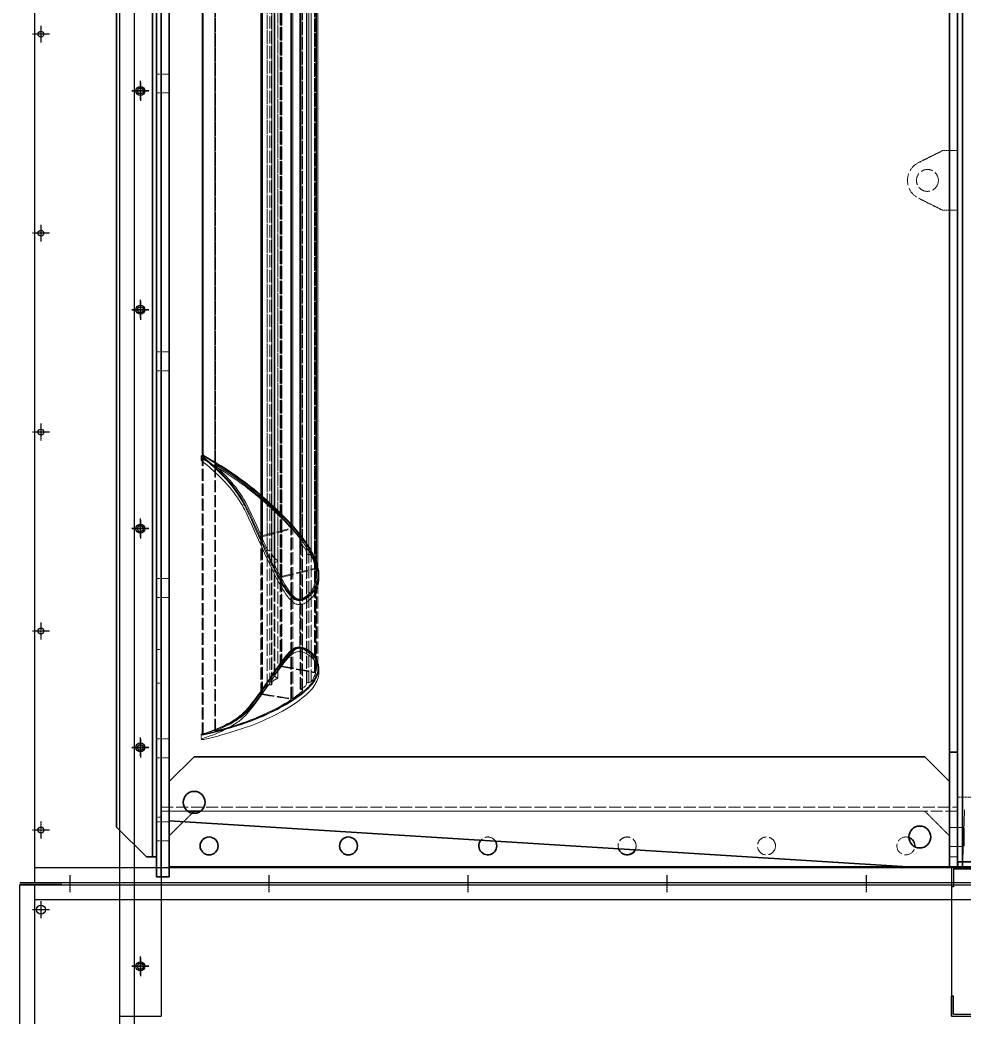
# Model space of a CAD drawing. Header units: millimetres. Extents: x 1723 to 33835, y 1764 to 24472.
# Drawn here: x 13113 to 14061, y 9939 to 10941 of the extents above; entities that cross this region are included whole.
import ezdxf

# ---------------------------------------------------------------- set-up
doc = ezdxf.new("R2010")
doc.units = ezdxf.units.MM
doc.linetypes.add('CENTER', pattern=[2, 1.25, -0.25, 0.25, -0.25])
doc.linetypes.add('DASHED', pattern=[15, 12, -3])
doc.layers.add('center', color=1, linetype='CENTER')

# ---------------------------------------------------------------- blocks, each defined once
blk = doc.blocks.new('A$C246C749F')
for p, q in [((0, 150), (0, 0)), ((0, 150), (150, 150)), ((0, 150), (0, 130)), ((2, 148), (148, 148)), ((2, 148), (2, 130)), ((148, 148), (148, 2)), ((150, 150), (150, 0)), ((2, 130), (0, 130)), ((2, 20), (0, 20)), ((0, 0), (0, 20)), ((2, 2), (2, 20)), ((0, 0), (150, 0)), ((2, 2), (148, 2))]:
    blk.add_line(p, q)
for centre in [(30, 120), (120, 120), (30, 30), (120, 30)]:
    blk.add_circle(centre, 3)
at = {"layer": 'center'}
for p, q in [((30, 128.5), (30, 111.5)), ((120, 128.5), (120, 111.5)), ((38.5, 120), (21.5, 120)), ((128.5, 120), (111.5, 120)), ((30, 38.5), (30, 21.5)), ((120, 38.5), (120, 21.5)), ((38.5, 30), (21.5, 30)), ((128.5, 30), (111.5, 30))]:
    blk.add_line(p, q, dxfattribs=at)
blk = doc.blocks.new('A$C637D7238')
at = {"color": 7, "lineweight": 35}
for p, q in [((40, 0), (40, 2540)), ((45, 0), (45, 2540)), ((45, 0), (45, 2540)), ((53, 0), (53, 2540)), ((850, 2530), (850, 10)), ((0, 1268), (0, 50)), ((837, 1270), (837, 125.3)), ((845, 1270), (845, 125.3)), ((36, 1250), (36, 20)), ((40, 1250), (40, 20)), ((40, 228.5), (40, 1250)), ((812, 120.7), (78, 120.7)), ((795, 10), (53, 56.3)), ((795, 10), (53, 10))]:
    blk.add_line(p, q, dxfattribs=at)
at = {"color": 7, "linetype": 'DASHED', "lineweight": 13}
for p, q in [((850, 2530), (850, 10)), ((40, 60.1), (40, 2479.8)), ((45, 66), (45, 2474)), ((45, 66), (45, 2474)), ((45, 70), (45, 2470)), ((845, 66), (845, 2474)), ((845, 2414.7), (845, 125.3)), ((53, 95.7), (53, 1270)), ((837, 1270), (837, 95.7)), ((86.2, 422.8), (86.2, 1235.1)), ((86.3, 422.6), (86.3, 1234.9)), ((87, 423.1), (87, 1235.3)), ((98.6, 414.1), (98.6, 1227.7)), ((98.7, 413.9), (98.7, 1227.5)), ((99.4, 414.4), (99.4, 1227.9)), ((145, 343.3), (145, 1163)), ((175, 350.4), (175, 1169.9)), ((175.5, 351.3), (175.5, 1170.7)), ((175.6, 351), (175.6, 1170.4)), ((175.9, 349.7), (175.9, 1169.2)), ((177.1, 349.4), (177.1, 1168.9)), ((145.9, 341.3), (145.9, 1161.1)), ((145.9, 341.2), (145.9, 1161)), ((146.4, 342.9), (146.4, 1162.6)), ((146.5, 341.9), (146.5, 1161.7)), ((184.2, 229.8), (184.2, 1162.5)), ((184.6, 334.1), (184.6, 1154)), ((184.7, 334.3), (184.7, 1154.2)), ((184.7, 333.9), (184.7, 1153.8)), ((186.3, 335.5), (186.3, 1155.4)), ((186.7, 337.4), (186.7, 1157.3)), ((187, 336.6), (187, 1156.5)), ((151.5, 329), (151.5, 1149)), ((153.9, 327.7), (153.9, 1147.7)), ((155.6, 327.5), (155.6, 1147.5)), ((155.9, 325.9), (155.9, 1145.9)), ((156, 327.2), (156, 1147.2)), ((156, 327.2), (156, 1147.2)), ((164.5, 211), (164.5, 1145.7)), ((165.5, 212.4), (165.5, 1147.1)), ((165.5, 212.3), (165.5, 1146.9)), ((165.8, 211.2), (165.8, 1146)), ((166.1, 211.9), (166.1, 1146.6)), ((190.8, 324.6), (190.8, 1144.6)), ((190.8, 324.5), (190.8, 1144.5)), ((190.9, 325.9), (190.9, 1145.9)), ((191.2, 324.2), (191.2, 1144.2)), ((193.3, 324), (193.3, 1144)), ((195.7, 322.8), (195.7, 1142.8)), ((200.8, 209.6), (200.8, 1144.4)), ((202.3, 209.6), (202.3, 1144.4)), ((158.4, 202.1), (158.4, 1137.3)), ((158.4, 314.3), (158.4, 1134.2)), ((158.6, 202.4), (158.6, 1137.6)), ((158.6, 313.8), (158.6, 1133.7)), ((159.1, 201.3), (159.1, 1136.6)), ((159.1, 315.4), (159.1, 1135.3)), ((162.1, 318), (162.1, 1137.9)), ((162.1, 317.6), (162.1, 1137.5)), ((162.1, 199.7), (162.1, 1135.1)), ((162.1, 199.5), (162.1, 1134.8)), ((162.2, 317.8), (162.2, 1137.7)), ((162.2, 199.6), (162.2, 1134.9)), ((199, 205.9), (199, 1140.9)), ((199.4, 205.1), (199.4, 1140.2)), ((200, 204.7), (200, 1139.9)), ((200, 204.7), (200, 1139.8)), ((200.4, 206.2), (200.4, 1141.3)), ((151.5, 192), (151.5, 1127.4)), ((153.9, 192.9), (153.9, 1128.3)), ((155.6, 193), (155.6, 1128.4)), ((155.9, 194.1), (155.9, 1129.5)), ((156, 193.2), (156, 1128.6)), ((156, 193.2), (156, 1128.6)), ((184.6, 188.7), (184.6, 1124)), ((184.7, 188.8), (184.7, 1124.2)), ((184.7, 188.6), (184.7, 1123.9)), ((186.3, 187.8), (186.3, 1123.1)), ((190.8, 195), (190.8, 1130.4)), ((190.8, 195), (190.8, 1130.4)), ((190.9, 194.1), (190.9, 1129.5)), ((191.2, 195.2), (191.2, 1130.6)), ((193.3, 195.3), (193.3, 1130.7)), ((195.7, 196.2), (195.7, 1131.6)), ((199, 309.1), (199, 1128.8)), ((199.4, 310.1), (199.4, 1129.9)), ((200, 310.7), (200, 1130.5)), ((200, 310.6), (200, 1130.4)), ((200.4, 308.6), (200.4, 1128.3)), ((200.8, 304.1), (200.8, 1123.6)), ((202.3, 304.1), (202.3, 1123.6)), ((145, 182.9), (145, 1118)), ((145.9, 184.2), (145.9, 1119.4)), ((145.9, 184.1), (145.9, 1119.3)), ((146.4, 183.2), (146.4, 1118.3)), ((146.5, 183.8), (146.5, 1118.9)), ((164.5, 302.2), (164.5, 1121.7)), ((165.5, 300.5), (165.5, 1119.8)), ((165.5, 300.3), (165.5, 1119.7)), ((165.8, 301.9), (165.8, 1121.3)), ((166.1, 301), (166.1, 1120.4)), ((175, 178.6), (175, 1113.4)), ((175.5, 178.1), (175.5, 1112.8)), ((175.6, 178.3), (175.6, 1113)), ((175.9, 179.1), (175.9, 1113.9)), ((177.1, 179.2), (177.1, 1114)), ((186.7, 186.6), (186.7, 1121.8)), ((187, 187), (187, 1122.3)), ((184.2, 279), (184.2, 1096.7)), ((98.6, 146.6), (98.6, 1074.6)), ((98.7, 146.7), (98.7, 1074.8)), ((99.4, 146.5), (99.4, 1074.5)), ((86.2, 143.1), (86.2, 1069.7)), ((86.3, 143.2), (86.3, 1069.8)), ((87, 143), (87, 1069.5)), ((45, 70), (845, 70)), ((45, 70), (845, 70)), ((845, 66), (84.6, 66)), ((812, 66), (84.6, 66)), ((845, 66), (84.6, 66)), ((812, 66), (84.6, 66)), ((795, 10), (53, 10))]:
    blk.add_line(p, q, dxfattribs=at)
at = {"color": 7, "linetype": 'DASHED', "lineweight": 13, "ltscale": 0.008333}
for p, q in [((45, 806.9), (40, 806.9)), ((45, 806.9), (40, 806.9)), ((45, 787.9), (40, 787.9)), ((45, 787.9), (40, 787.9)), ((45, 527.7), (40, 527.7)), ((45, 527.7), (40, 527.7)), ((45, 508.7), (40, 508.7)), ((45, 508.7), (40, 508.7)), ((45, 299.7), (40, 299.7)), ((45, 299.7), (40, 299.7)), ((45, 280.7), (40, 280.7)), ((45, 280.7), (40, 280.7)), ((45, 228.5), (40, 228.5)), ((45, 194.5), (40, 194.5)), ((45, 138.5), (40, 138.5)), ((45, 138.5), (40, 138.5)), ((45, 119.5), (40, 119.5)), ((45, 119.5), (40, 119.5)), ((40, 60), (45, 60)), ((45, 55.1), (40, 55.1)), ((45, 55.1), (40, 55.1)), ((45, 36.1), (40, 36.1)), ((45, 36.1), (40, 36.1)), ((850, 10), (845, 10))]:
    blk.add_line(p, q, dxfattribs=at)
at = {"color": 7, "linetype": 'DASHED', "lineweight": 13, "ltscale": 0.013333}
for p, q in [((45, 806.9), (53, 806.9)), ((45, 806.9), (53, 806.9)), ((45, 787.9), (53, 787.9)), ((45, 787.9), (53, 787.9)), ((45, 527.7), (53, 527.7)), ((45, 527.7), (53, 527.7)), ((45, 508.7), (53, 508.7)), ((45, 508.7), (53, 508.7)), ((45, 299.7), (53, 299.7)), ((45, 299.7), (53, 299.7)), ((45, 280.7), (53, 280.7)), ((45, 280.7), (53, 280.7)), ((45, 138.5), (53, 138.5)), ((45, 138.5), (53, 138.5)), ((845, 125.3), (837, 125.3)), ((45, 119.5), (53, 119.5)), ((45, 119.5), (53, 119.5)), ((45, 66), (53, 66)), ((45, 66), (53, 66)), ((845, 66), (837, 66)), ((845, 66), (837, 66)), ((45, 55.1), (53, 55.1)), ((45, 55.1), (53, 55.1)), ((845, 49.5), (837, 49.5)), ((837, 49.5), (845, 49.5)), ((837, 49.5), (845, 49.5)), ((845, 49.5), (837, 49.5)), ((45, 36.1), (53, 36.1)), ((45, 36.1), (53, 36.1)), ((845, 30.5), (837, 30.5)), ((837, 30.5), (845, 30.5)), ((837, 30.5), (845, 30.5)), ((845, 30.5), (837, 30.5)), ((845, 20), (837, 20)), ((845, 10), (837, 10))]:
    blk.add_line(p, q, dxfattribs=at)
at = {"color": 7, "linetype": 'DASHED', "lineweight": 13, "ltscale": 0.045137}
for p, q in [((805.8, 717.9), (830, 730)), ((830, 670), (805.8, 682.1))]:
    blk.add_line(p, q, dxfattribs=at)
at = {"color": 7, "linetype": 'DASHED', "lineweight": 13, "ltscale": 0.025}
for p, q in [((845, 730), (830, 730)), ((845, 670), (830, 670))]:
    blk.add_line(p, q, dxfattribs=at)
at = {"color": 7, "linetype": 'DASHED', "lineweight": 13, "ltscale": 0.1}
blk.add_line((845, 670), (845, 730), dxfattribs=at)
at = {"color": 7, "linetype": 'DASHED', "lineweight": 13, "ltscale": 0.006754}
blk.add_line((85.1, 418.7), (85.1, 422.8), dxfattribs=at)
at = {"color": 7, "linetype": 'DASHED', "lineweight": 13, "ltscale": 0.003418}
blk.add_line((186.3, 335.5), (184.7, 334.3), dxfattribs=at)
at = {"color": 7, "linetype": 'DASHED', "lineweight": 13, "ltscale": 0.00289}
blk.add_line((153.9, 327.7), (155.6, 327.5), dxfattribs=at)
at = {"color": 7, "linetype": 'DASHED', "lineweight": 13, "ltscale": 6.25369e-05}
blk.add_line((156, 327.2), (156, 327.2), dxfattribs=at)
at = {"color": 7, "linetype": 'DASHED', "lineweight": 13, "ltscale": 6.23473e-05}
blk.add_line((190.8, 324.5), (190.8, 324.6), dxfattribs=at)
at = {"color": 7, "linetype": 'DASHED', "lineweight": 13, "ltscale": 0.003538}
blk.add_line((193.3, 324), (191.2, 324.2), dxfattribs=at)
at = {"color": 7, "linetype": 'DASHED', "lineweight": 13, "ltscale": 0.006232}
blk.add_line((159.1, 315.4), (162.1, 317.6), dxfattribs=at)
at = {"color": 7, "linetype": 'DASHED', "lineweight": 13, "ltscale": 0.006702}
blk.add_line((203.3, 300.1), (203.3, 304.1), dxfattribs=at)
at = {"color": 7, "lineweight": 35, "ltscale": 0.056755}
blk.add_line((40, 194.5), (40, 228.5), dxfattribs=at)
at = {"color": 7, "linetype": 'DASHED', "lineweight": 13, "ltscale": 0.007646}
blk.add_line((203.3, 205), (203.3, 209.6), dxfattribs=at)
at = {"color": 7, "lineweight": 35, "ltscale": 0.224141}
blk.add_line((40, 60), (40, 194.5), dxfattribs=at)
at = {"color": 7, "linetype": 'DASHED', "lineweight": 13, "ltscale": 0.002883}
blk.add_line((153.9, 192.9), (155.6, 193), dxfattribs=at)
at = {"color": 7, "linetype": 'DASHED', "lineweight": 13, "ltscale": 4.21127e-05}
blk.add_line((156, 193.2), (156, 193.2), dxfattribs=at)
at = {"color": 7, "linetype": 'DASHED', "lineweight": 13, "ltscale": 4.2301e-05}
blk.add_line((190.8, 195), (190.8, 195), dxfattribs=at)
at = {"color": 7, "linetype": 'DASHED', "lineweight": 13, "ltscale": 0.00353}
blk.add_line((193.3, 195.3), (191.2, 195.2), dxfattribs=at)
at = {"color": 7, "linetype": 'DASHED', "lineweight": 13, "ltscale": 0.003031}
blk.add_line((186.3, 187.8), (184.7, 188.6), dxfattribs=at)
at = {"color": 7, "linetype": 'DASHED', "lineweight": 13, "ltscale": 0.007705}
blk.add_line((85.1, 138.4), (85.1, 143.1), dxfattribs=at)
at = {"color": 7, "lineweight": 35, "ltscale": 0.058926}
for p, q in [((78, 120.7), (53, 95.7)), ((812, 120.7), (837, 95.7))]:
    blk.add_line(p, q, dxfattribs=at)
at = {"color": 7, "lineweight": 35, "ltscale": 0.192122}
for p, q in [((837, 10), (837, 125.3)), ((845, 125.3), (845, 10)), ((845, 10), (845, 125.3))]:
    blk.add_line(p, q, dxfattribs=at)
at = {"color": 7, "lineweight": 35, "ltscale": 0.013333}
for p, q in [((845, 125.3), (837, 125.3)), ((845, 10), (837, 10)), ((53, 0), (45, 0)), ((53, 0), (45, 0))]:
    blk.add_line(p, q, dxfattribs=at)
at = {"color": 7, "lineweight": 35, "ltscale": 0.065747}
blk.add_line((53, 56.3), (53, 95.7), dxfattribs=at)
at = {"color": 7, "lineweight": 35, "ltscale": 0.142898}
blk.add_line((837, 10), (837, 95.7), dxfattribs=at)
at = {"color": 7, "linetype": 'DASHED', "lineweight": 13, "ltscale": 0.116667}
blk.add_line((845, 80), (845, 10), dxfattribs=at)
at = {"color": 7, "linetype": 'DASHED', "lineweight": 13, "ltscale": 0.233333}
blk.add_line((845, 80), (985, 80), dxfattribs=at)
at = {"color": 7, "linetype": 'DASHED', "lineweight": 13, "ltscale": 0.006667}
blk.add_line((45, 66), (45, 70), dxfattribs=at)
at = {"color": 7, "linetype": 'DASHED', "lineweight": 13, "ltscale": 0.043934}
blk.add_line((71.4, 66), (45, 66), dxfattribs=at)
blk.add_line((71.4, 66), (45, 66), dxfattribs=at)
at = {"color": 7, "linetype": 'DASHED', "lineweight": 13, "ltscale": 0.11}
blk.add_line((45, 66), (45, 0), dxfattribs=at)
at = {"color": 7, "linetype": 'DASHED', "lineweight": 13, "ltscale": 0.020195}
blk.add_line((67.4, 55.4), (76, 64), dxfattribs=at)
blk.add_line((67.4, 55.4), (76, 64), dxfattribs=at)
at = {"color": 7, "lineweight": 35, "ltscale": 0.022133}
blk.add_line((84.6, 66), (71.4, 66), dxfattribs=at)
blk.add_line((84.6, 66), (71.4, 66), dxfattribs=at)
at = {"color": 7, "lineweight": 35, "ltscale": 0.004807}
blk.add_line((76, 64), (78, 66), dxfattribs=at)
blk.add_line((76, 64), (78, 66), dxfattribs=at)
at = {"color": 7, "lineweight": 35, "ltscale": 0.011067}
blk.add_line((84.6, 66), (78, 66), dxfattribs=at)
blk.add_line((84.6, 66), (78, 66), dxfattribs=at)
at = {"color": 7, "linetype": 'DASHED', "lineweight": 13, "ltscale": 0.058926}
blk.add_line((812, 66), (837, 41), dxfattribs=at)
blk.add_line((812, 66), (837, 41), dxfattribs=at)
at = {"color": 7, "linetype": 'DASHED', "lineweight": 13, "ltscale": 0.095349}
blk.add_line((852, 67.2), (850, 10), dxfattribs=at)
at = {"color": 7, "linetype": 'DASHED', "lineweight": 13, "ltscale": 0.093818}
blk.add_line((53, 0), (53, 56.3), dxfattribs=at)
at = {"color": 7, "lineweight": 35, "ltscale": 0.033924}
blk.add_line((53, 41), (67.4, 55.4), dxfattribs=at)
blk.add_line((53, 41), (67.4, 55.4), dxfattribs=at)
at = {"color": 7, "lineweight": 35, "ltscale": 0.070711}
blk.add_line((0, 50), (30, 20), dxfattribs=at)
at = {"color": 7, "linetype": 'DASHED', "lineweight": 13, "ltscale": 0.008224}
blk.add_line((53, 36.1), (53, 41), dxfattribs=at)
at = {"color": 7, "linetype": 'DASHED', "lineweight": 13, "ltscale": 0.051667}
blk.add_line((53, 41), (53, 10), dxfattribs=at)
at = {"color": 7, "linetype": 'DASHED', "lineweight": 13, "ltscale": 0.010079}
for p, q in [((851, 49.5), (845, 49.5)), ((845, 49.5), (851, 49.5)), ((851, 30.5), (845, 30.5)), ((845, 30.5), (851, 30.5))]:
    blk.add_line(p, q, dxfattribs=at)
at = {"color": 7, "linetype": 'DASHED', "lineweight": 13, "ltscale": 0.010632}
blk.add_line((851.4, 49.5), (845, 49.5), dxfattribs=at)
blk.add_line((851.4, 49.5), (845, 49.5), dxfattribs=at)
at = {"color": 7, "lineweight": 35, "ltscale": 0.043443}
blk.add_line((53, 10), (53, 36.1), dxfattribs=at)
at = {"color": 7, "linetype": 'DASHED', "lineweight": 13, "ltscale": 0.009526}
blk.add_line((850.7, 30.5), (845, 30.5), dxfattribs=at)
blk.add_line((850.7, 30.5), (845, 30.5), dxfattribs=at)
at = {"color": 7, "lineweight": 35, "ltscale": 0.01}
blk.add_line((30, 20), (36, 20), dxfattribs=at)
at = {"color": 7, "lineweight": 35, "ltscale": 0.006667}
blk.add_line((40, 20), (36, 20), dxfattribs=at)
at = {"color": 7, "lineweight": 35, "ltscale": 0.008333}
for p, q in [((845.2, 15), (845.2, 10)), ((845, 10), (850, 10)), ((40, 0), (45, 0))]:
    blk.add_line(p, q, dxfattribs=at)
at = {"color": 7, "lineweight": 35, "ltscale": 0.233333}
for p, q in [((985.2, 15), (845.2, 15)), ((845.2, 10), (985.2, 10))]:
    blk.add_line(p, q, dxfattribs=at)
at = {"color": 7, "lineweight": 35, "ltscale": 0.07}
blk.add_line((837, 10), (795, 10), dxfattribs=at)
at = {"color": 7, "linetype": 'DASHED', "lineweight": 13, "ltscale": 0.002746}
blk.add_line((850, 10), (851.6, 10), dxfattribs=at)
at = {"color": 7, "linetype": 'DASHED', "lineweight": 13}
for points in [[(87.6, 423.6), (87.3, 423.8), (87.1, 423.8), (86.7, 423.9), (86.4, 423.8), (86, 423.7), (85.6, 423.5), (85.3, 423.2), (85.1, 423), (85.1, 422.8)], [(85.1, 422.8), (85.1, 422.6), (85.2, 422.4), (85.3, 422.3), (85.6, 422.1)], [(85.6, 422.1), (88.2, 420.1), (89.5, 419), (93.1, 416), (95.2, 414.2), (97.2, 412.4), (99.5, 410.3), (102.4, 407.5), (105.2, 404.8), (108.2, 401.6), (111, 398.6), (113.5, 395.7), (115.2, 393.6), (116.9, 391.5), (118.4, 389.4), (120, 387.3), (121.8, 384.7), (123.5, 382.1), (125.1, 379.4), (126.4, 377.3), (127.6, 375), (128.8, 372.8), (130.1, 370.3), (131.3, 367.8), (132.7, 365), (135.6, 358.7), (139.1, 350.7), (142.6, 342.7), (145.5, 336.2), (148.8, 329.2), (153.6, 318.9), (154.9, 316.1), (156.9, 311.9), (157.9, 309.9), (159.7, 306.3), (161.4, 303), (162.1, 301.7), (165.1, 296.5), (166.5, 293.9), (167.3, 292.6), (168.6, 290.4), (170.2, 288.1), (171.3, 286.6), (172.4, 285.1), (173.3, 284), (174.2, 282.9), (175.3, 281.8), (176.4, 280.7), (177.1, 280.1), (177.9, 279.4), (178.4, 279.1), (178.8, 278.8), (179.4, 278.6), (180.1, 278.3), (180.8, 278.1), (181.5, 277.9), (182.2, 277.8), (182.9, 277.7), (183.6, 277.7), (184.3, 277.7)], [(87, 423.1), (86.8, 423.1), (86.6, 423.1), (86.4, 423.1), (86.2, 422.9), (86.2, 422.8)], [(86.3, 422.6), (89.4, 420.2), (92.2, 417.9), (95.2, 415.3), (98.2, 412.7), (101.6, 409.5), (105.2, 406), (108.6, 402.4), (110.3, 400.6), (111.9, 398.8), (114.5, 395.9), (116.8, 393.1), (118.9, 390.3), (121, 387.4), (123, 384.6), (124.8, 381.7), (126.1, 379.5), (127.4, 377.3), (128.7, 375.1), (129.9, 372.8), (131.5, 369.5), (133.1, 366.3), (135.2, 361.9), (136.2, 359.5), (138.4, 354.8), (142.2, 346), (145.7, 338.1), (149.3, 330.3), (150.9, 326.9), (155.9, 316.3), (157.7, 312.4), (160.1, 307.6), (162.4, 303.1), (163.3, 301.5), (166.1, 296.5), (167.5, 294), (168.2, 292.8), (169.3, 291), (170.8, 288.7), (172.5, 286.4), (173.4, 285.3), (174.3, 284.1), (175.8, 282.4), (176.6, 281.6), (177.5, 280.8), (177.9, 280.4), (178.5, 279.9), (179.3, 279.3), (180.1, 279), (181, 278.7), (182, 278.4), (183.1, 278.2), (184.2, 278.2)], [(87, 423.1), (92.8, 419.7), (94.7, 418.6), (101.3, 414.6), (106.5, 411.3), (112.1, 407.6), (117.6, 403.9), (123.1, 400), (128.5, 396), (133, 392.6), (137.4, 389.1), (141.8, 385.5), (144.6, 383.1), (147.4, 380.7), (150.5, 377.9), (153.5, 375.1), (156.8, 372.1), (160, 369), (163.2, 366), (166.2, 362.9), (169.2, 360), (172, 357), (174.4, 354.4), (177.5, 351), (180.4, 347.6), (183.2, 344.1), (185.5, 341.2), (188.2, 337.6), (189.7, 335.6), (191, 333.6), (192.1, 331.9), (194, 329), (195, 327.1), (196.1, 325.2), (197.5, 322.3), (198.2, 320.9), (198.8, 319.4), (199.5, 317.5), (200.2, 315.5), (200.8, 313.5), (201.2, 312.1), (201.5, 310.7), (201.8, 309.4), (202, 308), (202.2, 306.1), (202.3, 304.1)], [(87.6, 423.6), (92.9, 420.6), (97.8, 417.7), (101.2, 415.6), (104.7, 413.4), (108.4, 411), (112.1, 408.6), (117.1, 405.2), (120.7, 402.7), (124.2, 400.1), (129.1, 396.6), (133.7, 393.1), (138.2, 389.5), (141.4, 386.9), (144.4, 384.3), (147.4, 381.7), (150.4, 379.1), (153.4, 376.4), (156.4, 373.6), (159.6, 370.6), (162.7, 367.6), (167.2, 363.2), (171.5, 358.8), (174.8, 355.2), (178, 351.7), (180.8, 348.4), (182.8, 346), (185.2, 343), (187.5, 340), (189.9, 336.8), (191.9, 333.8), (193.9, 330.9), (195.4, 328.3), (196.8, 325.7), (198.3, 322.8), (199, 321.4), (199.6, 319.9), (200.4, 318), (201.1, 316), (201.7, 314), (202.3, 311.7), (202.7, 309.6), (203.1, 307.5), (203.2, 305.6), (203.3, 304.1)], [(87.6, 419.5), (87.3, 419.7), (87.1, 419.8), (86.7, 419.8), (86.4, 419.8), (86, 419.7), (85.6, 419.5), (85.3, 419.2), (85.1, 419), (85.1, 418.7)], [(85.1, 418.7), (85.1, 418.5), (85.2, 418.4), (85.3, 418.2), (85.6, 418)], [(85.6, 418), (88.2, 416), (89.5, 415), (93.1, 412), (95.2, 410.2), (97.2, 408.3), (99.5, 406.2), (102.4, 403.5), (105.2, 400.7), (108.2, 397.6), (111, 394.5), (113.5, 391.6), (115.2, 389.6), (116.9, 387.5), (118.5, 385.4), (120, 383.3), (121.8, 380.7), (123.5, 378), (125.1, 375.4), (126.4, 373.2), (127.6, 371), (128.8, 368.8), (130.1, 366.3), (131.3, 363.8), (132.7, 360.9), (135.6, 354.6), (139.1, 346.7), (142.6, 338.7), (145.5, 332.3), (148.8, 325.2), (153.2, 315.7), (155, 311.9), (156.9, 307.8), (157.9, 305.7), (159.7, 302.2), (161.8, 298.3), (164.5, 293.5), (166.5, 290), (167.2, 288.7), (168.6, 286.5), (170.1, 284.1), (171.9, 281.7), (173.3, 279.9), (174.2, 278.9), (175.3, 277.8), (176.4, 276.7), (177.1, 276), (177.9, 275.4), (178.3, 275.1), (178.8, 274.8), (179.6, 274.4), (180.5, 274.1), (181.5, 273.9), (182.2, 273.8), (182.9, 273.7), (183.6, 273.6), (184.3, 273.6)], [(87.6, 419.5), (92.9, 416.5), (97.8, 413.6), (101.2, 411.5), (104.6, 409.4), (108.4, 407), (112.1, 404.5), (117.1, 401.2), (120.7, 398.7), (124.2, 396.1), (129.1, 392.6), (133.7, 389), (138.2, 385.4), (141.4, 382.9), (144.4, 380.3), (147.5, 377.7), (150.4, 375.1), (153.4, 372.3), (156.4, 369.6), (159.6, 366.6), (162.7, 363.5), (167.6, 358.8), (171.5, 354.7), (174.8, 351.2), (178, 347.7), (180.9, 344.3), (182.8, 341.9), (184.8, 339.5), (186.8, 336.9), (188.7, 334.4), (189.9, 332.7), (192, 329.8), (193.9, 326.8), (195.4, 324.3), (196.8, 321.7), (198.3, 318.8), (199, 317.3), (199.6, 315.9), (200.4, 313.9), (201.1, 312), (201.7, 310), (202.3, 307.7), (202.8, 305.5), (203.1, 303.4), (203.2, 301.5), (203.3, 300.1)], [(99.4, 414.4), (99.2, 414.5), (99, 414.5), (98.8, 414.4), (98.6, 414.3), (98.6, 414.1)], [(98.7, 413.9), (100.7, 412), (104.7, 408.2), (107.6, 405.4), (110.4, 402.4), (112.2, 400.5), (114, 398.5), (115.7, 396.5), (117.3, 394.5)], [(99.4, 414.4), (105, 410.9), (108.7, 408.5), (112.4, 406), (116.1, 403.5), (119.7, 400.9), (125.2, 397), (127, 395.7), (131.7, 392.1), (135.6, 389), (139.4, 385.9), (143.2, 382.7), (147.6, 378.8), (152, 374.9), (155.2, 371.8), (158.5, 368.8), (163, 364.3), (167.5, 359.9), (171.1, 356.1), (172.2, 354.9), (175.5, 351.3)], [(117.3, 394.5), (119.7, 391.5), (122, 388.4), (124.1, 385.3), (126.1, 382.2), (128, 379.1), (129.8, 375.9), (131.5, 372.8), (133, 369.7), (134.6, 366.6), (136, 363.4)], [(136, 363.4), (137.6, 360), (140.6, 353.3), (145, 343.3)], [(146.4, 342.9), (146, 342.8), (145.7, 342.8), (145.4, 342.9), (145.1, 343.1), (145, 343.3)], [(175.9, 349.7), (176.2, 349.7), (176.5, 349.7), (176.9, 349.6), (177, 349.5), (177.1, 349.4)], [(177.1, 349.4), (180.2, 345.8), (183.1, 342.2), (184.9, 339.8), (186.7, 337.4)], [(184.7, 333.9), (186, 333.1), (187.2, 332.3), (188.3, 331.4), (188.7, 330.9), (189.2, 330.4), (189.5, 329.9), (189.9, 329.4), (190.3, 328.5), (190.6, 327.7), (190.8, 326.8), (190.9, 325.9)], [(153.9, 327.7), (153.1, 327.8), (152.5, 328), (152.2, 328.2), (151.9, 328.4), (151.6, 328.7), (151.5, 329)], [(155.6, 327.5), (155.8, 327.5), (156, 327.4), (156, 327.3), (156, 327.2)], [(162.1, 318), (160.8, 318.7), (159.6, 319.5), (158.5, 320.4), (158.1, 320.9), (157.6, 321.4), (157.3, 321.9), (156.9, 322.4), (156.5, 323.2), (156.2, 324.1), (156, 325), (155.9, 325.9)], [(191.2, 324.2), (191, 324.3), (190.8, 324.4), (190.8, 324.4), (190.8, 324.5)], [(193.3, 324), (194.1, 323.9), (194.7, 323.7), (195, 323.5), (195.3, 323.3), (195.5, 323.1), (195.7, 322.8)], [(200, 310.7), (199.4, 313.1), (198.6, 315.6), (197.8, 318), (196.8, 320.4), (195.7, 322.8)], [(164.5, 302.2), (162.6, 305.7), (160.8, 309.1), (158.6, 313.8)], [(165.8, 301.9), (165.3, 301.8), (165.1, 301.9), (164.9, 301.9), (164.6, 302), (164.5, 302.2)], [(184.2, 279), (184.7, 279.1), (185.3, 279.1), (185.9, 279.3), (186.5, 279.5), (187.4, 279.9), (188.3, 280.5), (189, 280.9), (190.1, 281.7), (191.5, 282.9), (192.5, 283.7), (193.5, 284.6), (194.3, 285.4), (194.7, 285.9), (195.4, 286.7), (196, 287.5), (196.5, 288.4), (197, 289.2), (197.4, 290.1), (198.1, 291.7), (198.6, 293.1), (199.3, 295.2), (199.7, 296.4), (200, 297.7), (200.4, 299.6), (200.6, 301.1), (200.7, 302.6), (200.8, 304.1)], [(202.3, 304.1), (202.2, 302.4), (202.1, 300.7), (201.8, 299), (201.4, 297.1), (201, 295.9), (200.3, 293.6), (199.8, 292.2), (199.4, 291.2), (199, 290.2), (198.5, 289.2), (197.8, 287.9), (197, 286.7), (196.1, 285.6), (195.1, 284.5), (194.4, 283.8), (193.5, 283.1), (191.7, 281.6), (190.6, 280.7), (190, 280.3), (189.2, 279.8), (188.5, 279.4), (187.4, 278.9), (186.9, 278.7), (186.3, 278.5), (185.3, 278.3), (184.2, 278.2)], [(203.3, 304.1), (203.2, 302.8), (203.1, 301.5), (203, 300.2), (202.8, 299), (202.5, 297.7), (202, 295.8), (201.4, 293.9), (200.6, 291.7), (200.2, 290.5), (199.5, 289.1), (198.7, 287.7), (197.9, 286.5), (197, 285.4), (196.1, 284.3), (195.3, 283.6), (194.5, 282.9), (192.6, 281.4), (192, 280.9), (190.8, 280), (190.1, 279.6), (189.1, 278.9), (188, 278.5), (186.9, 278.1), (185.9, 277.8), (185.1, 277.7), (184.3, 277.7)], [(199, 309.1), (199.4, 309.1), (199.7, 309.1), (200.1, 309), (200.3, 308.8), (200.4, 308.6)], [(200.8, 304.1), (200.7, 305.4), (200.6, 306.8), (200.4, 308.6)], [(171.7, 289.7), (170.4, 291.8), (169.2, 293.9), (167, 297.6), (165.5, 300.3)], [(203.3, 300.1), (203.2, 298.8), (203.1, 297.5), (203, 296.2), (202.8, 295), (202.5, 293.7), (202.2, 292.4), (201.8, 291.1), (201.4, 289.8), (200.6, 287.7), (200.3, 286.7), (199.6, 285.2), (199.2, 284.4), (198.7, 283.7), (197.9, 282.5), (197.1, 281.4), (196.1, 280.3), (195.3, 279.6), (194.5, 278.9), (192.7, 277.4), (191.2, 276.2), (190.4, 275.7), (189.8, 275.3), (189.1, 274.9), (188.1, 274.5), (187, 274.1), (185.9, 273.8), (185.1, 273.7), (184.3, 273.6)], [(184.2, 279), (183.7, 279), (183.1, 279.1), (182.5, 279.2), (181.4, 279.5), (181, 279.6), (180.5, 279.9), (179.8, 280.3), (179.2, 280.8), (178.1, 281.8), (176.9, 283), (175.9, 284.2), (174.8, 285.5), (173.9, 286.7), (172.8, 288.2), (171.7, 289.7)], [(85.6, 143.3), (89.3, 144.5), (93.1, 145.8), (97.3, 147.4), (99.6, 148.3), (102.5, 149.5), (105.4, 150.8), (108.4, 152.2), (111.2, 153.6), (113.7, 154.9), (115.4, 155.9), (117, 156.9), (118.6, 157.9), (120.1, 158.9), (121.5, 159.9), (122.8, 160.8), (124, 161.8), (125.2, 162.8), (126.5, 163.9), (127.6, 165), (128.8, 166.1), (130.1, 167.4), (131.3, 168.8), (132.6, 170.3), (134.7, 172.7), (136.1, 174.5), (139, 178.3), (142.4, 183), (146.2, 188.2), (149.4, 192.8), (153.2, 198.3), (154.8, 200.6), (157.4, 204.6), (159.8, 208.1), (162.7, 212.1), (165.8, 216.4), (167, 218.1), (168.6, 220.2), (170.4, 222.3), (172.1, 224.2), (173.6, 225.8), (174.5, 226.7), (176, 228), (176.7, 228.5), (177.4, 229.1), (178.2, 229.6), (179.1, 230), (179.7, 230.2), (180.3, 230.4), (181.1, 230.6), (181.8, 230.7), (183, 230.9), (184.3, 230.9)], [(203.3, 209.6), (203.2, 210.5), (203.2, 211.5), (203, 212.5), (202.8, 213.4), (202.5, 214.4), (202, 215.9), (201.4, 217.5), (200.7, 219), (200.3, 219.8), (199.9, 220.6), (199.2, 221.7), (198.4, 222.8), (197.6, 223.8), (196.7, 224.7), (195.9, 225.4), (194.5, 226.4), (193.4, 227.2), (191.8, 228.3), (190.7, 229), (190.1, 229.3), (189.2, 229.8), (188.1, 230.2), (186.9, 230.6), (185.8, 230.8), (185.1, 230.9), (184.3, 230.9)], [(85.6, 138.7), (89.3, 139.9), (93.1, 141.2), (97.3, 142.8), (99.7, 143.7), (102.6, 144.9), (105.4, 146.2), (108.4, 147.6), (111.2, 149), (113.7, 150.3), (115.4, 151.3), (117, 152.3), (118.6, 153.3), (120.1, 154.3), (121.5, 155.3), (122.8, 156.2), (124, 157.2), (125.2, 158.2), (126.5, 159.3), (127.6, 160.4), (128.8, 161.5), (130.1, 162.8), (131.3, 164.2), (132.6, 165.7), (134.7, 168.1), (136.2, 170), (138.6, 173.1), (140.3, 175.4), (143, 179.1), (147.8, 185.9), (149.4, 188.2), (153.2, 193.7), (154.8, 196), (158, 200.9), (159.8, 203.6), (161.7, 206.2), (165, 210.8), (167, 213.5), (168.1, 214.9), (170.1, 217.4), (172.1, 219.7), (173.3, 220.9), (174.5, 222.1), (175.8, 223.2), (176.7, 224), (177.4, 224.5), (178.2, 225), (179, 225.4), (179.6, 225.6), (180.3, 225.8), (181, 226), (181.7, 226.1), (183, 226.3), (184.3, 226.3)], [(86.3, 143.2), (90.2, 144.4), (92.1, 145), (95.3, 146.2), (98.4, 147.3), (103.1, 149.3), (106.3, 150.6), (109.3, 152.1), (112.3, 153.5), (114.8, 154.9), (117.6, 156.5), (120.2, 158.2), (122.7, 159.9), (125, 161.7), (126.3, 162.8), (127.6, 164), (128.8, 165.1), (130, 166.3), (131.3, 167.6), (132.5, 168.9), (134.5, 171.2), (136.6, 173.9), (138.1, 175.8), (140.7, 179.2), (143.4, 182.9), (147.1, 188.1), (149.6, 191.5), (152.5, 195.8), (155.2, 199.7), (157.8, 203.7), (160.5, 207.6), (162.4, 210.3), (165, 213.8), (166.2, 215.5), (167.7, 217.5), (168.4, 218.5), (169.5, 220), (171, 221.9), (172.8, 223.8), (174.4, 225.5), (175.5, 226.6), (176.4, 227.4), (177.4, 228.2), (178, 228.6), (178.6, 229), (179.4, 229.5), (180.5, 229.9), (181.1, 230.1), (182.1, 230.3), (183.2, 230.4), (184.2, 230.4)], [(171.7, 220.8), (170.4, 219.1), (169.2, 217.4), (166.7, 214.1), (165.5, 212.4)], [(184.2, 229.8), (183.6, 229.7), (183.1, 229.7), (182.4, 229.6), (181.7, 229.5), (180.8, 229.2), (180.3, 229), (179.9, 228.7), (179.4, 228.4), (179, 228.1), (177.8, 227.1), (176.6, 226.1), (175.6, 225.1), (174.6, 224), (172.7, 221.9), (171.7, 220.8)], [(202.3, 209.6), (202.2, 210.8), (202.1, 212.1), (201.8, 213.4), (201.4, 214.9), (201, 215.8), (200.3, 217.7), (199.8, 218.8), (199.4, 219.6), (199, 220.4), (198.5, 221.2), (197.7, 222.3), (197, 223.3), (196.1, 224.2), (195.1, 225.1), (194.3, 225.7), (193.5, 226.3), (191.5, 227.6), (190.4, 228.4), (189.1, 229.1), (188.3, 229.5), (187.3, 229.9), (186.1, 230.2), (185.2, 230.4), (184.2, 230.4)], [(184.2, 229.8), (184.8, 229.7), (185.4, 229.6), (186, 229.5), (186.6, 229.3), (187.7, 228.8), (188.6, 228.3), (189.7, 227.6), (191.3, 226.6), (192.5, 225.8), (193.7, 224.8), (194.7, 223.9), (195.4, 223.3), (196, 222.6), (196.5, 221.9), (197, 221.2), (197.4, 220.4), (198.1, 219.1), (198.6, 218), (199.3, 216.4), (199.7, 215.3), (200, 214.3), (200.4, 212.9), (200.6, 211.8), (200.7, 210.7), (200.8, 209.6)], [(203.3, 205), (203.2, 205.9), (203.2, 206.9), (203, 207.9), (202.8, 208.9), (202.5, 209.8), (202.2, 210.8), (201.8, 211.9), (200.9, 214), (200.2, 215.6), (199.5, 216.7), (198.7, 217.9), (197.9, 218.8), (197, 219.8), (196, 220.6), (195.3, 221.3), (194.4, 221.9), (192.5, 223.2), (191.3, 224), (190.7, 224.4), (189.7, 224.9), (188.6, 225.4), (187.3, 225.9), (186.3, 226.1), (185.2, 226.3), (184.3, 226.3)], [(164.5, 211), (162.6, 208.4), (160.3, 204.9), (158.6, 202.4)], [(165.8, 211.2), (165.2, 211.3), (165, 211.2), (164.7, 211.1), (164.6, 211.1), (164.5, 211)], [(87, 143), (94.2, 144.6), (101, 146.4), (106.3, 147.8), (111.6, 149.3), (116.7, 150.8), (121.7, 152.4), (126.5, 154), (128.9, 154.8), (134.6, 156.8), (140.1, 159), (145, 161), (149.8, 163.2), (152.8, 164.6), (155.7, 166), (159, 167.6), (162.2, 169.3), (164.8, 170.7), (167.5, 172.2), (169.8, 173.5), (172, 174.8), (175.1, 176.7), (178, 178.6), (180.8, 180.6), (183.5, 182.6), (185.8, 184.4), (188.4, 186.6), (190.8, 188.8), (192, 190), (193.1, 191.1), (194.7, 192.8), (196, 194.4), (197.2, 196), (198.2, 197.6), (199.2, 199.2), (200, 200.8), (200.7, 202.4), (201.3, 204), (201.8, 205.7), (202.1, 207.1), (202.2, 208.5), (202.3, 209.6)], [(87.6, 142.7), (95, 144.5), (101.8, 146.2), (105.7, 147.2), (109.6, 148.3), (114.7, 149.8), (118.5, 150.9), (122.1, 152.1), (125.7, 153.2), (129.3, 154.5), (133.9, 156.1), (138.4, 157.8), (141.5, 159), (144.5, 160.3), (147.5, 161.6), (150.5, 162.9), (153.4, 164.3), (156.3, 165.7), (161.6, 168.3), (164.2, 169.7), (166.8, 171.1), (170.6, 173.3), (173.9, 175.3), (177.4, 177.5), (180.8, 179.8), (183.7, 182), (186.4, 184), (188.9, 186.1), (190.9, 187.9), (192.8, 189.7), (194.6, 191.6), (196.1, 193.2), (197.4, 194.9), (198.5, 196.4), (199.5, 198), (200.4, 199.6), (201.2, 201.2), (201.9, 202.9), (202.4, 204.5), (202.9, 206.1), (203.1, 207.5), (203.3, 208.9), (203.3, 209.6)], [(87.6, 138.1), (95, 139.8), (101.8, 141.5), (105.7, 142.6), (109.6, 143.7), (114.8, 145.2), (120.3, 146.9), (125.7, 148.6), (129.3, 149.9), (133.9, 151.5), (138.4, 153.2), (141.5, 154.5), (144.6, 155.7), (147.6, 157), (150.5, 158.3), (153.5, 159.7), (156.3, 161.1), (161.6, 163.8), (164.2, 165.1), (166.8, 166.5), (170.6, 168.7), (174, 170.7), (176.7, 172.4), (179.3, 174.2), (181.8, 176), (183.8, 177.4), (186.3, 179.4), (188.9, 181.5), (190.9, 183.3), (192.8, 185.1), (194.6, 187), (196.1, 188.6), (197.4, 190.3), (198.5, 191.9), (199.5, 193.4), (200.4, 195), (201.2, 196.7), (201.9, 198.3), (202.5, 199.9), (202.9, 201.5), (203.1, 202.9), (203.2, 204), (203.3, 205)], [(200, 204.7), (199.4, 202.9), (198.6, 201.2), (197.8, 199.5), (196.8, 197.8), (195.7, 196.2)], [(199, 205.9), (199.6, 205.8), (199.8, 205.9), (200.1, 205.9), (200.2, 206), (200.3, 206.1), (200.4, 206.2)], [(200.8, 209.6), (200.7, 208.2), (200.5, 206.9), (200.4, 206.2)], [(153.9, 192.9), (153.1, 192.8), (152.5, 192.6), (151.9, 192.4), (151.6, 192.2), (151.5, 192)], [(155.6, 193), (155.9, 193), (156, 193.1), (156, 193.2), (156, 193.2)], [(162.1, 199.5), (160.5, 198.8), (159.7, 198.5), (159.1, 198.1), (158.2, 197.6), (157.5, 197), (156.9, 196.4), (156.5, 195.9), (156.2, 195.3), (156, 194.7), (155.9, 194.1)], [(184.7, 188.8), (186.3, 189.4), (187.1, 189.8), (187.8, 190.1), (188.6, 190.6), (189.3, 191.2), (189.9, 191.7), (190.3, 192.3), (190.6, 192.9), (190.8, 193.5), (190.9, 194.1)], [(191.2, 195.2), (190.9, 195.1), (190.8, 195.1), (190.8, 195), (190.8, 195)], [(193.3, 195.3), (194, 195.4), (194.7, 195.6), (195.3, 195.8), (195.5, 196), (195.7, 196.2)], [(136, 171.2), (138.4, 174), (140.6, 176.9), (143.2, 180.5), (145, 182.9)], [(146.4, 183.2), (145.7, 183.2), (145.5, 183.2), (145.2, 183.1), (145.1, 183), (145, 182.9)], [(177.1, 179.2), (179.2, 180.7), (181.1, 182.1), (183.1, 183.6), (184.9, 185.1), (186.7, 186.6)], [(99.4, 146.5), (105.1, 148.1), (110.3, 149.5), (115.4, 151), (119.1, 152.2), (122.8, 153.4), (127.7, 155.1), (130.1, 155.9), (134.5, 157.6), (138.8, 159.2), (141.7, 160.5), (144.7, 161.7), (147.6, 163), (152.1, 165.1), (156.5, 167.3), (161, 169.6), (165.3, 171.9), (169.1, 174.1), (172.3, 176), (175.5, 178.1)], [(117.3, 155.4), (119.7, 156.8), (122, 158.3), (124.1, 159.8), (126.1, 161.3), (128, 162.9), (129.3, 164.1), (130.6, 165.3), (131.8, 166.5), (133.1, 167.8), (134.6, 169.5), (136, 171.2)], [(175.9, 179.1), (176.5, 179), (176.7, 179.1), (177, 179.1), (177.1, 179.2)], [(98.7, 146.7), (100.7, 147.5), (104.7, 149.2), (107.6, 150.4), (110.4, 151.7), (114, 153.5), (115.7, 154.4), (117.3, 155.4)], [(85.1, 143.1), (85.1, 143.1), (85.1, 143.1), (85.2, 143.2), (85.3, 143.2), (85.6, 143.3)], [(87.6, 142.7), (87.1, 142.6), (86.8, 142.6), (86.2, 142.7), (85.8, 142.7), (85.5, 142.8), (85.3, 142.9), (85.1, 143), (85.1, 143), (85.1, 143.1)], [(87, 143), (86.7, 142.9), (86.4, 143), (86.2, 143), (86.2, 143), (86.2, 143.1)], [(99.4, 146.5), (99.1, 146.5), (98.8, 146.5), (98.6, 146.6), (98.6, 146.6), (98.6, 146.6)], [(85.1, 138.4), (85.1, 138.5), (85.1, 138.5), (85.2, 138.6), (85.3, 138.6), (85.6, 138.7)], [(87.6, 138.1), (87.1, 138), (86.8, 138), (86.2, 138), (85.8, 138.1), (85.5, 138.2), (85.3, 138.3), (85.1, 138.4), (85.1, 138.4), (85.1, 138.4)]]:
    blk.add_lwpolyline(points, dxfattribs=at)
for centre, radius in [((814.7, 700), 11), ((653, 31), 9), ((653, 31), 9)]:
    blk.add_circle(centre, radius, dxfattribs=at)
at = {"color": 7, "lineweight": 35}
for centre, radius in [((78, 74.8), 11), ((807, 40), 11), ((93, 31), 9), ((93, 31), 9), ((233, 31), 9), ((233, 31), 9)]:
    blk.add_circle(centre, radius, dxfattribs=at)
at = {"color": 7, "linetype": 'DASHED', "lineweight": 13}
for centre, radius, start, end in [((814.7, 700), 20, 116.5651, 243.435), ((86.5, 422.8), 0.301, 182.8182, 235.7297), ((98.8, 414.1), 0.284, 182.141, 230.3197), ((175.1, 351), 0.454, 1.691, 43.5819), ((146.3, 341.3), 0.394, 180.3016, 204.3491), ((768.7, 616.6), 681, 203.8611, 204.9897), ((-2090.7, 8837), 8783.8, 284.75446, 284.94765), ((-2086.4, 8835.2), 8782, 284.72969, 284.92797), ((162.2, 325.9), 6.29, 167.9882, 179.9508), ((184.7, 325.9), 6.24, 347.9449, 359.967), ((159.5, 314.3), 1.07, 180.3824, 205.9171), ((-1878.3, 8715), 8657.9, 283.65648, 283.88524), ((-1873.5, 8711.1), 8653.8, 283.63238, 283.8567), ((199.7, 310.6), 0.338, 0.0478, 12.4743), ((165.8, 300.5), 0.347, 180.623, 210.2996), ((165.7, 212.3), 0.222, 141.7203, 178.4651), ((1494.4, 7393.8), 7304.4, 259.52053, 259.78824), ((1498.4, 7395), 7305.7, 259.4924, 259.7548), ((159, 202.1), 0.595, 144.8184, 178.7638), ((694.9, 1244.2), 1172.5, 242.8086, 242.9747), ((199.8, 204.7), 0.181, 342.9479, 359.8589), ((-1292.7, 1211.7), 1767.9, 324.4633, 324.7738), ((158.8, 194.1), 2.87, 180.1439, 197.836), ((188, 194.1), 2.9, 0.1829, 17.7288), ((146.1, 184.1), 0.17, 142.4288, 178.4522), ((1299.1, 7312.1), 7221.5, 260.81445, 261.04445), ((1303.3, 7314.4), 7223.9, 260.78501, 261.02098), ((373, 31), 9, 32.6392, 140.221), ((373, 31), 9, 32.6392, 140.2211), ((513, 31), 9, 334.23, 198.6302), ((513, 31), 9, 334.23, 241.3521), ((793, 31), 9, 70.4443, 355.0238), ((793, 31), 9, 70.4443, 355.0238)]:
    blk.add_arc(centre, radius, start, end, dxfattribs=at)
at = {"color": 7, "lineweight": 35}
for centre, start, end in [((373, 31), 140.221, 32.6392), ((373, 31), 140.2211, 32.6392), ((793, 31), 355.0238, 70.4443), ((793, 31), 355.0238, 70.4443), ((513, 31), 198.6302, 334.23), ((513, 31), 241.3521, 334.23)]:
    blk.add_arc(centre, 9, start, end, dxfattribs=at)
at = {"color": 7, "linetype": 'DASHED', "lineweight": 13}
for centre, major_axis, ratio, start_param, end_param in [((174.6, 351), (1, 0), 0.622502, 5.119467, 6.284035), ((146.9, 341.3), (0.998, 0.001), 0.612686, 1.974209, 3.140839), ((185.1, 334.1), (0.5, 0), 0.604294, 2.464075, 3.141168), ((185.1, 334.1), (0.5, 0), 0.603833, 3.141156, 4.00696), ((184, 336.7), (3.01, -0.01), 0.605634, 5.610201, 6.285528), ((184, 336.7), (2.99, -0.01), 0.607925, 0.002189, 0.421476), ((161.4, 314.3), (2.99, 0.01), 0.58255, 2.460946, 3.139532), ((161.7, 317.8), (0.5, 0), 0.585546, 0.000325, 0.866909), ((161.7, 317.8), (0.5, 0), 0.585086, 5.606946, 6.283498), ((166.5, 300.5), (0.998, 0.001), 0.565187, 1.974238, 3.140879), ((199, 310.6), (1, 0), 0.576418, 5.119416, 6.283925), ((166.5, 212.3), (1, 0), 0.432553, 3.141141, 4.304995), ((161.5, 202.1), (3.02, 0.01), 0.412732, 3.140179, 3.814439), ((199, 204.7), (0.997, -0.001), 0.419741, 0.000429, 1.167746), ((161.7, 199.6), (0.499, 0), 0.409856, 0.000268, 0.677542), ((161.7, 199.6), (0.501, 0), 0.40933, 5.417916, 6.283459), ((146.9, 184.1), (1, 0), 0.37837, 3.141146, 4.304849), ((185.1, 188.7), (0.499, 0), 0.388471, 2.274554, 3.141422), ((185.1, 188.7), (0.501, 0), 0.387945, 3.141429, 3.817782), ((184, 187.1), (2.98, -0.01), 0.386399, 0.001189, 0.680957), ((184, 187.1), (3.02, -0.01), 0.383791, 5.866902, 6.284276), ((174.6, 178.3), (0.997, -0.001), 0.367172, 0.000367, 1.167923), ((174.6, 178.3), (1, 0), 0.366225, 5.781275, 6.283526), ((86.7, 143.1), (0.499, 0), 0.281141, 2.403817, 3.141472), ((99.1, 146.6), (0.499, 0), 0.291085, 2.492365, 3.141424), ((851, 40), (0, 9.5), 0.034921, 0.002307, 2.070793), ((851, 40), (0, 9.5), 0.034919, 5.212509, 6.28548), ((851, 40), (0, 9.5), 0.034921, 3.141555, 5.212385), ((851, 40), (0, 9.5), 0.034919, 2.070918, 3.141543)]:
    blk.add_ellipse(centre, major_axis=major_axis, ratio=ratio, start_param=start_param, end_param=end_param, dxfattribs=at)
at = {"color": 7, "lineweight": 35}
for ratio, start_param, end_param in [(0.034921, 6.283148, 8.353978), (0.034919, 5.212511, 6.283135), (0.034921, 3.141555, 5.212385), (0.034919, 2.070918, 3.141543)]:
    blk.add_ellipse((851, 40), major_axis=(0, 9.5), ratio=ratio, start_param=start_param, end_param=end_param, dxfattribs=at)
blk = doc.blocks.new('A$C7585302F')
for p, q in [((15, 9.5), (15, 2715.5)), ((985, 24.5), (15, 24.5)), ((1100, 9.5), (0, 9.5)), ((0, 9.5), (42, 9.5))]:
    blk.add_line(p, q)
for centre in [(21, 862.5), (21, 662.5), (21, 462.5), (21, 262.5), (21, 62.5)]:
    blk.add_circle(centre, 3)
at = {"layer": 'center'}
for p, q in [((29.5, 862.5), (12.5, 862.5)), ((21, 871), (21, 854)), ((29.5, 662.5), (12.5, 662.5)), ((21, 671), (21, 654)), ((29.5, 462.5), (12.5, 462.5)), ((21, 471), (21, 454)), ((21, 271), (21, 254)), ((29.5, 262.5), (12.5, 262.5)), ((21, 71), (21, 54)), ((29.5, 62.5), (12.5, 62.5)), ((50, 17), (50, 0)), ((250, 17), (250, 0)), ((450, 17), (450, 0)), ((650, 17), (650, 0)), ((850, 17), (850, 0))]:
    blk.add_line(p, q, dxfattribs=at)
blk = doc.blocks.new('A$C61652433')
for p, q in [((0, 1409), (0, 0)), ((42, 1409), (42, 0)), ((0, 0), (42, 0))]:
    blk.add_line(p, q)
for centre in [(21, 930), (21, 710), (21, 490), (21, 270), (21, 50)]:
    blk.add_circle(centre, 4.5)
at = {"layer": 'center'}
for p, q in [((21, 923), (21, 940)), ((21, 921.5), (21, 938.5)), ((29.5, 930), (12.5, 930)), ((21, 703), (21, 720)), ((21, 701.5), (21, 718.5)), ((29.5, 710), (12.5, 710)), ((21, 483), (21, 500)), ((21, 481.5), (21, 498.5)), ((29.5, 490), (12.5, 490)), ((21, 263), (21, 280)), ((21, 261.5), (21, 278.5)), ((29.5, 270), (12.5, 270)), ((21, 43), (21, 60)), ((21, 41.5), (21, 58.5)), ((29.5, 50), (12.5, 50))]:
    blk.add_line(p, q, dxfattribs=at)
blk = doc.blocks.new('A$C7FE17281')
for p, q in [((0, 2966), (0, 0)), ((15, 0), (15, 2966))]:
    blk.add_line(p, q)
for centre in [(21, 1032), (21, 812), (21, 592), (21, 372), (21, 152)]:
    blk.add_circle(centre, 3)
at = {"layer": 'center'}
for p, q in [((21, 1025), (21, 1042)), ((21, 1040.5), (21, 1023.5)), ((21, 1023.5), (21, 1040.5)), ((21, 1039), (21, 1022)), ((12.5, 1032), (29.5, 1032)), ((12.5, 1032), (29.5, 1032)), ((21, 805), (21, 822)), ((12.5, 812), (29.5, 812)), ((12.5, 812), (29.5, 812)), ((21, 820.5), (21, 803.5)), ((21, 803.5), (21, 820.5)), ((21, 819), (21, 802)), ((21, 585), (21, 602)), ((12.5, 592), (29.5, 592)), ((12.5, 592), (29.5, 592)), ((21, 600.5), (21, 583.5)), ((21, 583.5), (21, 600.5)), ((21, 599), (21, 582)), ((21, 365), (21, 382)), ((12.5, 372), (29.5, 372)), ((12.5, 372), (29.5, 372)), ((21, 380.5), (21, 363.5)), ((21, 363.5), (21, 380.5)), ((21, 379), (21, 362)), ((21, 145), (21, 162)), ((21, 160.5), (21, 143.5)), ((21, 143.5), (21, 160.5)), ((12.5, 152), (29.5, 152)), ((12.5, 152), (29.5, 152)), ((21, 159), (21, 142))]:
    blk.add_line(p, q, dxfattribs=at)
blk = doc.blocks.new('A$C29A03157')
at = {"color": 7}
for p, q in [((0, 500), (42, 500)), ((0, 0), (0, 500)), ((42, 500), (0, 500)), ((0, 500), (3400, 500)), ((15, 0), (15, 500)), ((15, 485), (3385, 485))]:
    blk.add_line(p, q, dxfattribs=at)
blk.add_circle((21, 475), 4.5, dxfattribs=at)
at = {"layer": 'center', "color": 7}
for p, q in [((21, 483.5), (21, 466.5)), ((12.5, 475), (29.5, 475))]:
    blk.add_line(p, q, dxfattribs=at)
blk = doc.blocks.new('1')
at = {"color": 2}
for name, p in [('A$C7FE17281', (13212.6, 9837.6)), ('A$C61652433', (13212.6, 9939.6)), ('A$C29A03157', (13112.6, 9571.6))]:
    blk.add_blockref(name, p, dxfattribs=at)
at = {"color": 7}
for name, p in [('A$C7585302F', (13112.6, 10064.1)), ('A$C637D7238', (13209.6, 10079.6))]:
    blk.add_blockref(name, p, dxfattribs=at)
blk.add_blockref('A$C246C749F', (14048.4, 9939.6))

msp = doc.modelspace()

# ---------------------------------------------------------------- block references
msp.add_blockref('1', (0, 0))

doc.saveas('drawing.dxf')
